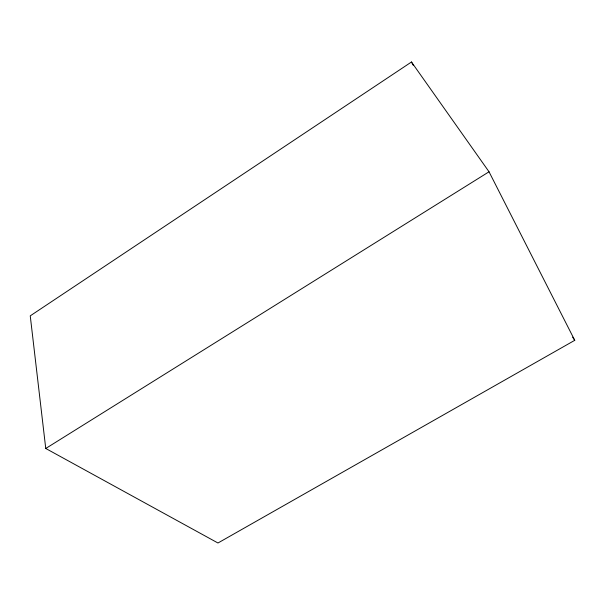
<?xml version="1.0" encoding="UTF-8"?>
<svg xmlns="http://www.w3.org/2000/svg" width="605" height="605" viewBox="0 0 605 605"><rect width="100%" height="100%" fill="white"/><g stroke="black" fill="none" stroke-linecap="round" stroke-linejoin="round"><path stroke-width="0.91" d="M411.476 61.997L30.25 315.855L45.753 448.479L217.966 543.003L574.75 340.312L489.029 171.782L411.476 61.997L413.26 65.332M45.753 448.479L489.029 171.782M572.64 337.174L574.75 340.312"/></g></svg>
